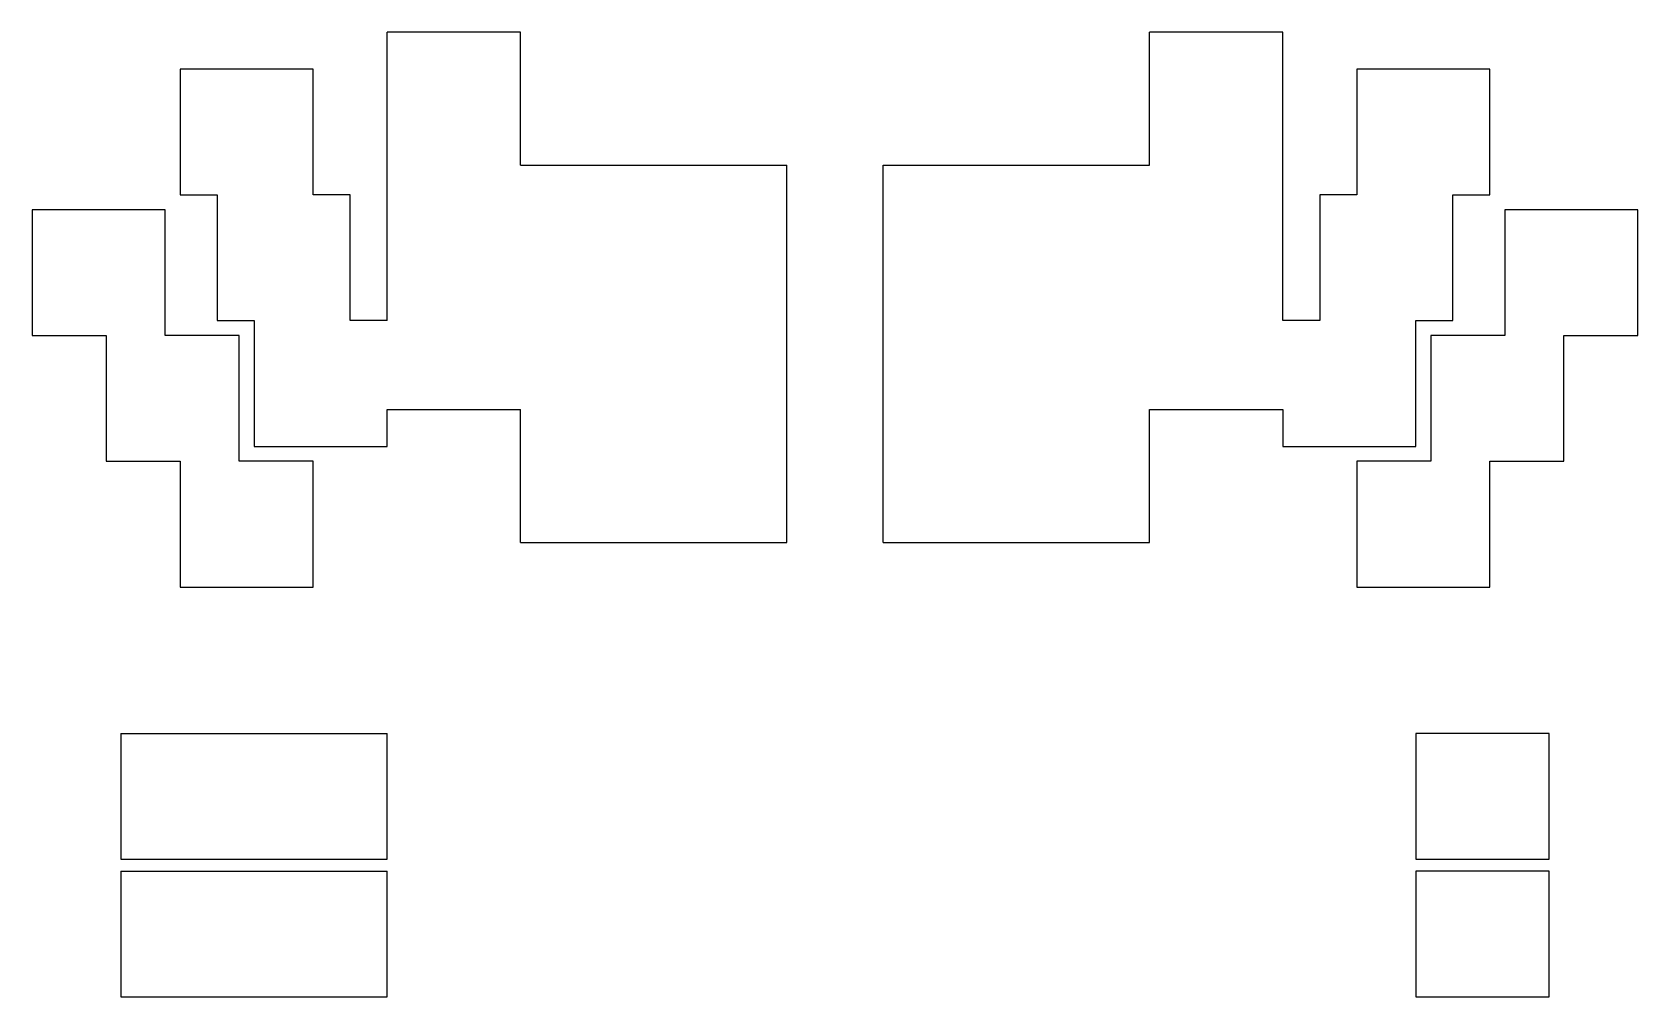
# Model space of a CAD drawing. Header units: millimetres. Extents: x -106 to 111, y -70 to 60.
import ezdxf

# ---------------------------------------------------------------- set-up
doc = ezdxf.new("R2010")
doc.units = ezdxf.units.MM

msp = doc.modelspace()

# ---------------------------------------------------------------- linework, layer by layer
for p, q in [((-58, 21.5), (-58, 60.5)), ((-40, 60.5), (-58, 60.5)), ((-40, 42.5), (-40, 60.5)), ((45, 42.5), (45, 60.5)), ((63, 60.5), (45, 60.5)), ((63, 21.5), (63, 60.5)), ((-68, 55.5), (-86, 55.5)), ((-86, 55.5), (-86, 38.5)), ((-68, 38.5), (-68, 55.5)), ((91, 55.5), (73, 55.5)), ((73, 55.5), (73, 38.5)), ((91, 38.5), (91, 55.5)), ((-40, 42.5), (-4, 42.5)), ((-4, -8.5), (-4, 42.5)), ((9, -8.5), (9, 42.5)), ((9, 42.5), (45, 42.5)), ((-86, 38.5), (-81, 38.5)), ((-81, 38.5), (-81, 21.5)), ((-63, 38.5), (-68, 38.5)), ((-63, 21.5), (-63, 38.5)), ((73, 38.5), (68, 38.5)), ((68, 38.5), (68, 21.5)), ((86, 21.5), (86, 38.5)), ((86, 38.5), (91, 38.5)), ((-88, 36.5), (-106, 36.5)), ((-106, 36.5), (-106, 19.5)), ((-88, 19.5), (-88, 36.5)), ((111, 36.5), (93, 36.5)), ((93, 36.5), (93, 19.5)), ((111, 19.5), (111, 36.5)), ((-81, 21.5), (-76, 21.5)), ((-76, 21.5), (-76, 4.5)), ((-58, 21.5), (-63, 21.5)), ((68, 21.5), (63, 21.5)), ((81, 4.5), (81, 21.5)), ((81, 21.5), (86, 21.5)), ((-106, 19.5), (-96, 19.5)), ((-96, 19.5), (-96, 2.5)), ((-78, 19.5), (-88, 19.5)), ((-78, 2.5), (-78, 19.5)), ((93, 19.5), (83, 19.5)), ((83, 19.5), (83, 2.5)), ((101, 2.5), (101, 19.5)), ((101, 19.5), (111, 19.5)), ((-58, 9.5), (-40, 9.5)), ((-58, 4.5), (-58, 9.5)), ((-40, -8.5), (-40, 9.5)), ((45, -8.5), (45, 9.5)), ((45, 9.5), (63, 9.5)), ((63, 9.5), (63, 4.5)), ((-76, 4.5), (-58, 4.5)), ((63, 4.5), (81, 4.5)), ((-96, 2.5), (-86, 2.5)), ((-86, 2.5), (-86, -14.5)), ((-68, 2.5), (-78, 2.5)), ((-68, -14.5), (-68, 2.5)), ((83, 2.5), (73, 2.5)), ((73, 2.5), (73, -14.5)), ((91, -14.5), (91, 2.5)), ((91, 2.5), (101, 2.5)), ((-40, -8.5), (-4, -8.5)), ((9, -8.5), (45, -8.5)), ((-86, -14.5), (-68, -14.5)), ((73, -14.5), (91, -14.5)), ((-94, -34.3), (-58, -34.3)), ((-94, -34.3), (-94, -51.3)), ((-58, -51.3), (-58, -34.3)), ((99, -34.3), (81, -34.3)), ((81, -34.3), (81, -51.3)), ((99, -51.3), (99, -34.3)), ((-94, -51.3), (-58, -51.3)), ((81, -51.3), (99, -51.3)), ((-94, -52.9), (-58, -52.9)), ((-94, -52.9), (-94, -69.9)), ((-58, -69.9), (-58, -52.9)), ((99, -52.9), (81, -52.9)), ((81, -52.9), (81, -69.9)), ((99, -69.9), (99, -52.9)), ((-94, -69.9), (-58, -69.9)), ((81, -69.9), (99, -69.9))]:
    msp.add_line(p, q)

doc.saveas('drawing.dxf')
